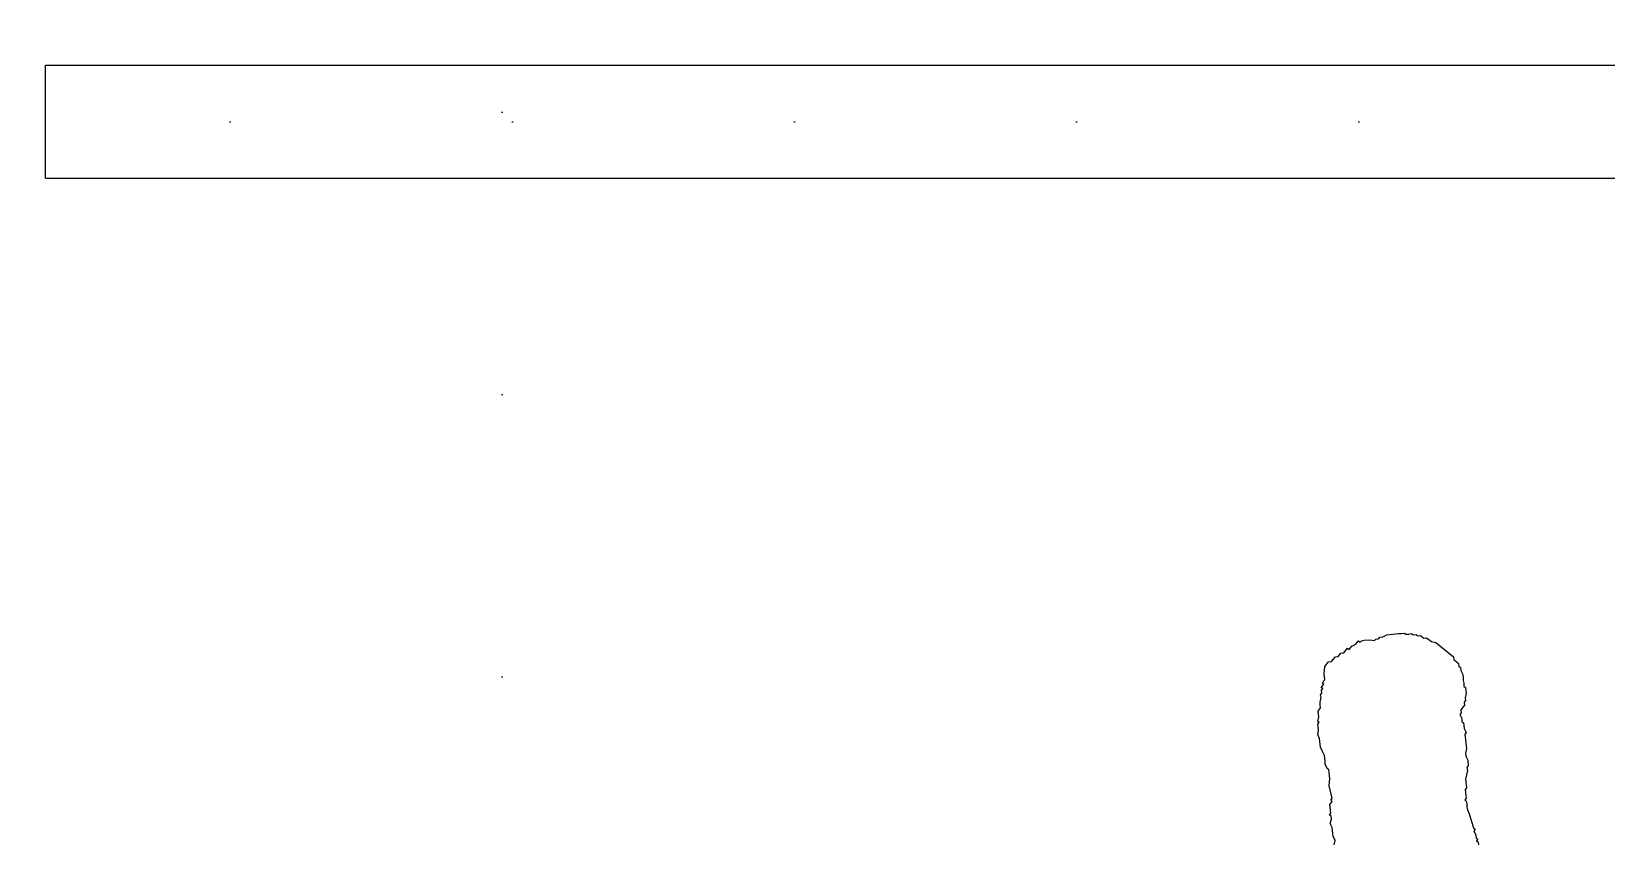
# Model space of a CAD drawing. Extents: x -68523 to 336700, y -113452 to 119396.
# Drawn here: x 255333 to 256729, y 26411 to 27130 of the extents above; entities that cross this region are included whole.
import ezdxf

# ---------------------------------------------------------------- set-up
doc = ezdxf.new("R2010")
doc.units = 0
doc.header["$LTSCALE"] = 1000
doc.header["$MEASUREMENT"] = 0
doc.linetypes.add('EC-5thFloor-s6144$0$DOT', pattern=[0.25, 0, -0.25])
doc.layers.get('0').update_dxf_attribs({"linetype": 'CONTINUOUS'})
for name, color, linetype in [('Dry-Wall', 4, 'CONTINUOUS'), ('EC-5thFloor-s6144$0$4', 9, 'EC-5thFloor-s6144$0$DOT'), ('ece-fitout$0$people', 7, 'CONTINUOUS'), ('N_Fur', 41, 'CONTINUOUS')]:
    doc.layers.add(name, color=color, linetype=linetype)

# ---------------------------------------------------------------- blocks, each defined once
blk = doc.blocks.new('EC-5thFloor-s6144$0$grid-base')
for p, q in [((-2250, -24750), (-2250, 750)), ((-24750, -3750), (750, -3750))]:
    blk.add_line(p, q)
blk = doc.blocks.new('ece-fitout$0$people-05')
at = {"layer": 'ece-fitout$0$people', "color": 8}
for p, q in [((-50.1, -515.9), (-49.1, -513.6)), ((-49.5, -517.6), (-50.1, -515.9)), ((-56, -541.4), (-53.1, -528.7)), ((-53.7, -527), (-52, -526.3)), ((-53.1, -528.7), (-53.7, -527)), ((-52, -526.3), (-51.6, -522.3)), ((-51.6, -522.3), (-50.5, -519.9)), ((-51.2, -518.2), (-49.5, -517.6)), ((-50.5, -519.9), (-51.2, -518.2)), ((-56.5, -545.4), (-56, -541.4)), ((-63.9, -561.8), (-61.8, -557.1)), ((-61.8, -557.1), (-60.7, -554.8)), ((-60.7, -554.8), (-59, -554.2)), ((-59.6, -552.5), (-58.6, -550.1)), ((-59, -554.2), (-59.6, -552.5)), ((-58.6, -550.1), (-57.5, -547.8)), ((-57.5, -547.8), (-56.5, -545.4)), ((-74.3, -575.4), (-68.8, -569.5)), ((-68.8, -569.5), (-67.7, -567.1)), ((-67.7, -567.1), (-65.6, -562.5)), ((-65.6, -562.5), (-63.9, -561.8)), ((-79.6, -587.1), (-79.2, -583.1)), ((-79.2, -583.1), (-77, -578.4)), ((-77, -578.4), (-75.3, -577.8)), ((-75.3, -577.8), (-74.3, -575.4)), ((57.8, -585.8), (56.7, -588.1)), ((58.2, -581.8), (57.8, -585.8)), ((60.9, -578.8), (58.2, -581.8)), ((-87.7, -601.8), (-86.6, -599.5)), ((-86.6, -599.5), (-84.5, -594.8)), ((-84.5, -594.8), (-83.4, -592.5)), ((-83.4, -592.5), (-80.6, -589.5)), ((-80.6, -589.5), (-79.6, -587.1)), ((51.4, -599.8), (50.3, -602.2)), ((54.2, -596.9), (51.4, -599.8)), ((54.6, -592.8), (54.2, -596.9)), ((55.6, -590.5), (54.6, -592.8)), ((56.7, -588.1), (55.6, -590.5)), ((-93, -613.5), (-90.8, -608.8)), ((-92.3, -615.2), (-93, -613.5)), ((-90.8, -608.8), (-90.4, -604.8)), ((-90.4, -604.8), (-88.7, -604.1)), ((-88.7, -604.1), (-87.7, -601.8)), ((46.1, -611.5), (42.7, -612.8)), ((42.7, -612.8), (43.3, -614.5)), ((48.2, -606.9), (46.1, -611.5)), ((49.3, -604.5), (48.2, -606.9)), ((51, -603.9), (49.3, -604.5)), ((50.3, -602.2), (51, -603.9)), ((-102.7, -628.8), (-101.7, -626.5)), ((-101.7, -626.5), (-96.6, -624.6)), ((-96.6, -624.6), (-95.5, -622.2)), ((-95.5, -622.2), (-93.8, -621.6)), ((-93.8, -621.6), (-93.4, -617.5)), ((-93.4, -617.5), (-92.3, -615.2)), ((38, -626.2), (34.2, -631.5)), ((40.6, -617.5), (38, -626.2)), ((41.6, -615.2), (40.6, -617.5)), ((43.3, -614.5), (41.6, -615.2)), ((-110.8, -643.5), (-109.7, -641.2)), ((-110.4, -639.5), (-109.3, -637.1)), ((-109.7, -641.2), (-110.4, -639.5)), ((-109.3, -637.1), (-108.2, -634.8)), ((-108.2, -634.8), (-105.5, -631.8)), ((-105.5, -631.8), (-104.4, -629.5)), ((-104.4, -629.5), (-102.7, -628.8)), ((32.1, -636.2), (31, -638.5)), ((31, -638.5), (31.7, -640.2)), ((31.7, -640.2), (31.3, -644.3)), ((33.2, -633.9), (32.1, -636.2)), ((34.2, -631.5), (33.2, -633.9)), ((-115.4, -656.9), (-114.4, -654.6)), ((-114.4, -654.6), (-114, -650.5)), ((-114, -650.5), (-112.9, -648.2)), ((-112.9, -648.2), (-111.8, -645.8)), ((-111.8, -645.8), (-110.8, -643.5)), ((27.7, -655.3), (27.2, -659.4)), ((28.1, -651.3), (27.7, -655.3)), ((29.1, -649), (28.1, -651.3)), ((30.2, -646.6), (29.1, -649)), ((31.3, -644.3), (30.2, -646.6)), ((-115.9, -660.9), (-114.8, -658.6)), ((-113.9, -666), (-115.9, -660.9)), ((-114.8, -658.6), (-115.4, -656.9)), ((-115, -668.4), (-113.9, -666)), ((-108, -687.1), (-115, -668.4)), ((24.1, -666.4), (23.6, -670.4)), ((25.1, -664.1), (24.1, -666.4)), ((26.2, -661.7), (25.1, -664.1)), ((27.2, -659.4), (26.2, -661.7)), ((14.9, -683.4), (13.9, -685.7)), ((17.7, -680.4), (14.9, -683.4)), ((18.8, -678.1), (17.1, -678.7)), ((17.1, -678.7), (17.7, -680.4)), ((20.9, -673.4), (18.8, -678.1)), ((23.6, -670.4), (20.9, -673.4)), ((-105, -689.8), (-108, -687.1)), ((-103.1, -694.9), (-105, -689.8)), ((-100.7, -696), (-103.1, -694.9)), ((-99.4, -699.4), (-100.7, -696)), ((4.5, -697), (3.5, -699.4)), ((7.3, -694), (4.5, -697)), ((8.4, -691.7), (7.3, -694)), ((9.4, -689.4), (8.4, -691.7)), ((12.8, -688.1), (9.4, -689.4)), ((13.9, -685.7), (12.8, -688.1)), ((-97.1, -700.4), (-99.4, -699.4)), ((-96.5, -702.1), (-97.1, -700.4)), ((-94.1, -703.2), (-96.5, -702.1)), ((-93.5, -704.9), (-94.1, -703.2)), ((-91.1, -705.9), (-93.5, -704.9)), ((-88.8, -707), (-91.1, -705.9)), ((-88.1, -708.7), (-88.8, -707)), ((-85.8, -709.7), (-88.1, -708.7)), ((-83.5, -710.8), (-85.8, -709.7)), ((-81.1, -711.9), (-83.5, -710.8)), ((-78.8, -712.9), (-81.1, -711.9)), ((-6.5, -708.9), (-8.6, -713.6)), ((-3.1, -707.7), (-6.5, -708.9)), ((-0.3, -704.7), (-3.7, -706)), ((-3.7, -706), (-3.1, -707.7)), ((0.7, -702.3), (-1, -703)), ((-1, -703), (-0.3, -704.7)), ((1.8, -700), (0.7, -702.3)), ((3.5, -699.4), (1.8, -700)), ((-76.4, -714), (-78.8, -712.9)), ((-74.1, -715), (-76.4, -714)), ((-70.1, -715.4), (-74.1, -715)), ((-67.7, -716.5), (-70.1, -715.4)), ((-66, -715.9), (-67.7, -716.5)), ((-63.7, -716.9), (-66, -715.9)), ((-62, -716.3), (-63.7, -716.9)), ((-59, -719), (-62, -716.3)), ((-54.3, -721.2), (-59, -719)), ((-52, -722.2), (-54.3, -721.2)), ((-50.3, -721.6), (-52, -722.2)), ((-49.6, -723.3), (-50.3, -721.6)), ((-46.2, -722), (-49.6, -723.3)), ((-42.2, -722.4), (-46.2, -722)), ((-38.8, -721.1), (-42.2, -722.4)), ((-38.2, -722.8), (-38.8, -721.1)), ((-33.1, -720.9), (-38.2, -722.8)), ((-30.7, -722), (-33.1, -720.9)), ((-27.3, -720.7), (-30.7, -722)), ((-25, -721.7), (-27.3, -720.7)), ((-19.9, -719.8), (-25, -721.7)), ((-17.5, -720.9), (-19.9, -719.8)), ((-12.4, -718.9), (-17.5, -720.9)), ((-8.6, -713.6), (-12.4, -718.9))]:
    blk.add_line(p, q, dxfattribs=at)
blk = doc.blocks.new('sofa')
at = {"layer": 'ece-fitout$0$people', "color": 8, "rotation": 300.6292472727838}
blk.add_blockref('ece-fitout$0$people-05', (195294.9, 16593.9), dxfattribs=at)

msp = doc.modelspace()

# ---------------------------------------------------------------- linework, layer by layer
at = {"layer": 'Dry-Wall', "color": 0}
for p, q in [((255345, 27100), (258800.1, 27100)), ((255345, 27000), (255345, 27100)), ((255345, 27000), (258800.1, 27000))]:
    msp.add_line(p, q, dxfattribs=at)

# ---------------------------------------------------------------- block references
at = {"layer": 'EC-5thFloor-s6144$0$4'}
msp.add_blockref('EC-5thFloor-s6144$0$grid-base', (258000, 30800), dxfattribs=at)
at = {"layer": 'N_Fur', "rotation": 270}
msp.add_blockref('sofa', (240240.9, 221237.2), dxfattribs=at)

doc.saveas('drawing.dxf')
